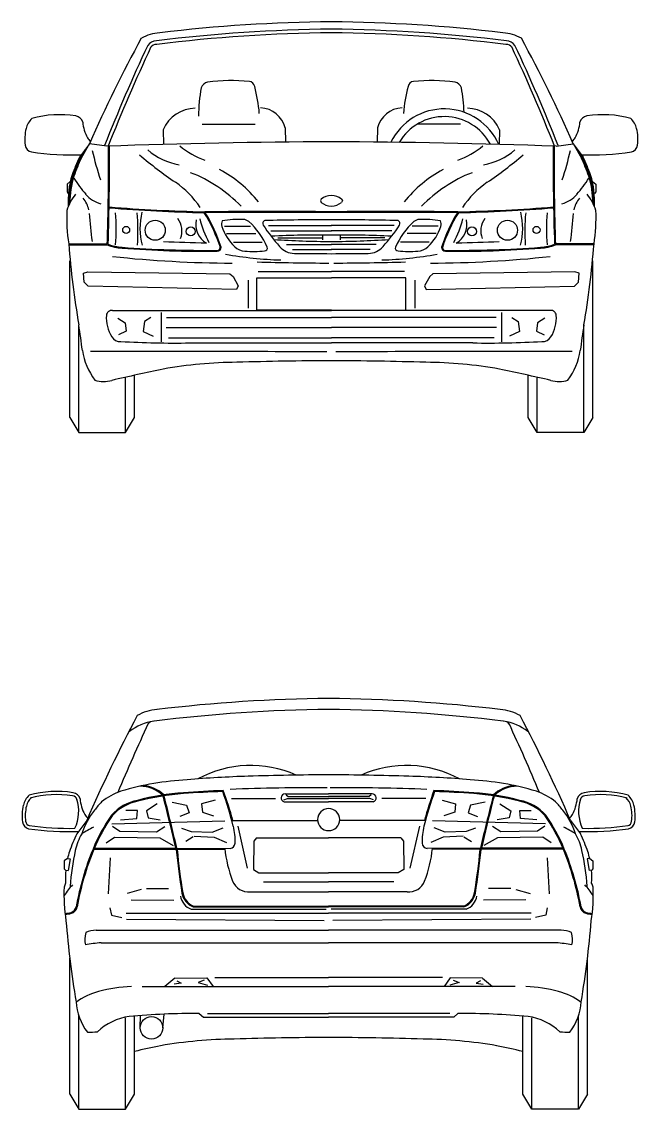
# Model space of a CAD drawing. Header units: millimetres. Extents: x -1 to 67.8, y -7.6 to 12.
# Drawn here: x 55.489 to 57.539, y 0.003 to 3.618 of the extents above; entities that cross this region are included whole.
import ezdxf

# ---------------------------------------------------------------- set-up
doc = ezdxf.new("R2010")
doc.units = ezdxf.units.MM

# ---------------------------------------------------------------- blocks, each defined once
blk = doc.blocks.new('2004 Saab 9-3 Cabrio - Front view')
for p, q in [((-0.4294, 1.0257), (-0.2534, 1.0257)), ((-0.1533, 1.0127), (-0.1527, 0.9657)), ((0.1533, 1.0127), (0.1527, 0.9657)), ((0.4294, 1.0257), (0.2861, 1.0257)), ((-0.559, 1.0068), (-0.5577, 0.9577)), ((0.559, 1.0068), (0.5577, 0.9577)), ((-0.8043, 0.9603), (-0.8374, 0.916)), ((-0.8185, 0.9413), (-0.8341, 0.9138)), ((-0.804, 0.9608), (-0.8315, 0.9123)), ((-0.7468, 0.9518), (-0.8043, 0.9603)), ((0.7468, 0.9518), (0.8043, 0.9603)), ((0.804, 0.9608), (0.8315, 0.9123)), ((0.8043, 0.9603), (0.8374, 0.916)), ((0.8185, 0.9413), (0.8341, 0.9138)), ((-0.8682, 0.8341), (-0.8787, 0.8257)), ((0.8682, 0.8341), (0.8787, 0.8257)), ((-0.8787, 0.8257), (-0.8787, 0.7998)), ((-0.8787, 0.7998), (-0.8745, 0.7949)), ((0.8787, 0.7998), (0.8745, 0.7949)), ((0.8787, 0.8257), (0.8787, 0.7998)), ((-0.0342, 0.7761), (-0.0366, 0.7715)), ((-0.0366, 0.7715), (-0.0342, 0.765)), ((0.0342, 0.7761), (0.0366, 0.7715)), ((0.0366, 0.7715), (0.0342, 0.765)), ((-0.2089, 0.6879), (0.0001, 0.6879)), ((0.2089, 0.6879), (-0.0001, 0.6879)), ((-0.3548, 0.6866), (-0.2686, 0.6866)), ((-0.3484, 0.6612), (-0.2515, 0.6612)), ((-0.2007, 0.6702), (0.0001, 0.6702)), ((-0.0294, 0.6536), (-0.0294, 0.6403)), ((0.2007, 0.6702), (-0.0001, 0.6702)), ((0.0294, 0.6536), (0.0294, 0.6403)), ((0.3484, 0.6612), (0.2515, 0.6612)), ((0.3548, 0.6866), (0.2686, 0.6866)), ((-0.8713, 0.627), (-0.745, 0.627)), ((-0.8713, 0.624), (-0.745, 0.624)), ((-0.325, 0.6328), (-0.23, 0.6328)), ((-0.1777, 0.6477), (-0.0294, 0.6477)), ((-0.1494, 0.6252), (0.0001, 0.6252)), ((0.1494, 0.6252), (-0.0001, 0.6252)), ((0.1777, 0.6477), (0.0294, 0.6477)), ((0.325, 0.6328), (0.23, 0.6328)), ((0.8713, 0.627), (0.745, 0.627)), ((0.8713, 0.624), (0.745, 0.624)), ((-0.1291, 0.6081), (0.0001, 0.6081)), ((0.1291, 0.6081), (-0.0001, 0.6081)), ((-0.8695, 0.57), (-0.8682, 0.5722)), ((-0.8695, 0.05), (-0.8695, 0.57)), ((0.8695, 0.57), (0.8682, 0.5722)), ((0.8695, 0.05), (0.8695, 0.57)), ((-0.8233, 0.5294), (-0.8089, 0.5348)), ((-0.8215, 0.4996), (-0.8233, 0.5294)), ((-0.8089, 0.5348), (-0.3377, 0.5276)), ((-0.3377, 0.5276), (-0.3269, 0.5186)), ((-0.3269, 0.5186), (-0.3098, 0.4879)), ((-0.277, 0.5068), (-0.277, 0.4132)), ((-0.2436, 0.5356), (0, 0.5356)), ((0.2436, 0.5356), (0, 0.5356)), ((0.277, 0.5068), (0.277, 0.4132)), ((0.3269, 0.5186), (0.3098, 0.4879)), ((0.3377, 0.5276), (0.3269, 0.5186)), ((0.8089, 0.5348), (0.3377, 0.5276)), ((0.8233, 0.5294), (0.8089, 0.5348)), ((0.8215, 0.4996), (0.8233, 0.5294)), ((-0.808, 0.487), (-0.8215, 0.4996)), ((-0.3152, 0.4753), (-0.808, 0.487)), ((-0.3098, 0.4879), (-0.3152, 0.4753)), ((0.3098, 0.4879), (0.3152, 0.4753)), ((0.3152, 0.4753), (0.808, 0.487)), ((0.808, 0.487), (0.8215, 0.4996)), ((-0.7275, 0.4059), (0, 0.4059)), ((-0.5661, 0.3986), (-0.5661, 0.3019)), ((0.7275, 0.4059), (0, 0.4059)), ((0.5661, 0.3986), (0.5661, 0.3019)), ((-0.7096, 0.3808), (-0.6854, 0.3647)), ((-0.6854, 0.3647), (-0.6822, 0.3365)), ((-0.6209, 0.3687), (-0.625, 0.3357)), ((-0.6, 0.3824), (-0.6209, 0.3687)), ((-0.5478, 0.3829), (0, 0.3829)), ((0.5478, 0.3829), (0, 0.3829)), ((0.6, 0.3824), (0.6209, 0.3687)), ((0.6209, 0.3687), (0.625, 0.3357)), ((0.6854, 0.3647), (0.6822, 0.3365)), ((0.7096, 0.3808), (0.6854, 0.3647)), ((-0.8395, 0), (-0.8395, 0.3566)), ((-0.6822, 0.3365), (-0.7072, 0.3252)), ((-0.625, 0.3357), (-0.5919, 0.3204)), ((-0.5495, 0.3496), (0, 0.3496)), ((0.5495, 0.3496), (0, 0.3496)), ((0.625, 0.3357), (0.5919, 0.3204)), ((0.6822, 0.3365), (0.7072, 0.3252)), ((0.8395, 0), (0.8395, 0.3566)), ((-0.5411, 0.3146), (0, 0.3146)), ((-0.4703, 0.2979), (0, 0.2979)), ((0.5411, 0.3146), (0, 0.3146)), ((0.4703, 0.2979), (0, 0.2979)), ((-0.6845, 0), (-0.6845, 0.1836)), ((-0.6545, 0.05), (-0.6545, 0.1904)), ((0.6545, 0.05), (0.6545, 0.1904)), ((0.6845, 0), (0.6845, 0.1836)), ((-0.8695, 0.05), (-0.8395, 0)), ((-0.6845, 0), (-0.6545, 0.05)), ((0.6845, 0), (0.6545, 0.05)), ((0.8695, 0.05), (0.8395, 0)), ((-0.8395, 0), (-0.6845, 0)), ((0.8395, 0), (0.6845, 0))]:
    blk.add_line(p, q)
for points in [[(0, 0.4069), (-0.2481, 0.4069), (-0.2481, 0.514), (0, 0.514)], [(0, 0.4069), (0.2481, 0.4069), (0.2481, 0.514), (0, 0.514)]]:
    blk.add_lwpolyline(points)
for centre, radius in [((-0.5854, 0.6725), 0.0334), ((0.5854, 0.6725), 0.0334), ((-0.682, 0.6738), 0.0116), ((-0.4673, 0.6686), 0.015), ((0.4673, 0.6686), 0.015), ((0.682, 0.6738), 0.0116)]:
    blk.add_circle(centre, radius)
for centre, radius, start, end in [((0.0538, -3.8541), 5.1955, 90.593, 97.0259), ((0.0488, -3.8495), 5.2155, 90.5364, 96.82), ((-0.0488, -3.8495), 5.2155, 83.18, 89.4636), ((-0.0538, -3.8541), 5.1955, 82.9741, 89.407), ((3.7824, -1.0776), 5.0191, 151.576, 156.0441), ((-0.5569, 1.1676), 0.1621, 94.819, 117.4408), ((-0.581, 1.2665), 0.0358, 91.1168, 145.1996), ((0.0538, -3.8541), 5.1836, 90.5944, 97.0259), ((-0.0538, -3.8541), 5.1836, 82.9741, 89.4056), ((0.5569, 1.1676), 0.1621, 62.5592, 85.181), ((0.581, 1.2665), 0.0358, 34.8004, 88.8832), ((-3.7824, -1.0776), 5.0191, 23.9559, 28.424), ((4.5807, -1.1482), 5.7339, 154.86841, 158.49331), ((4.5794, -1.1479), 5.7207, 154.8645, 158.4645), ((-0.581, 1.2665), 0.0239, 91.1168, 145.1996), ((0.581, 1.2665), 0.0239, 34.8004, 88.8832), ((-4.5794, -1.1479), 5.7207, 21.5355, 25.1355), ((-4.5807, -1.1482), 5.7339, 21.50669, 25.13159), ((-0.4044, 1.136), 0.0298, 104.1445, 159.3274), ((-0.3331, 0.5973), 0.573, 83.9327, 97.8845), ((-0.2747, 1.1471), 0.0202, 11.0951, 83.9327), ((0.2747, 1.1471), 0.0202, 96.0673, 168.9049), ((0.3331, 0.5973), 0.573, 82.1155, 96.0673), ((0.4044, 1.136), 0.0298, 20.6726, 75.8555), ((0.0673, 1.0522), 0.5085, 169.3024, 180.0595), ((-0.741, 1.021), 0.5032, 4.5817, 14.968), ((0.741, 1.021), 0.5032, 165.032, 175.4183), ((-0.0673, 1.0522), 0.5085, 1.4298, 10.6976), ((-0.9035, 0.7174), 0.3394, 80.8552, 105.701), ((-0.8542, 1.0238), 0.029, 16.4977, 80.8552), ((-0.4505, 0.96), 0.1182, 90.8529, 156.6642), ((-0.239, 0.9913), 0.0884, 13.9663, 87.3905), ((0.239, 0.9913), 0.0884, 92.6095, 166.0337), ((0.3755, 0.8786), 0.1975, 23.6346, 154.0264), ((0.3753, 0.8765), 0.1738, 28.1478, 149.5139), ((0.4505, 0.96), 0.1182, 23.3358, 89.1471), ((0.8542, 1.0238), 0.029, 99.1448, 163.5023), ((0.9035, 0.7174), 0.3394, 74.299, 99.1448), ((-0.9496, 0.995), 0.0671, 132.9784, 166.4661), ((-0.6912, 1.0448), 0.1358, 185.3701, 208.4307), ((0.6912, 1.0448), 0.1358, 331.5693, 354.6299), ((0.9496, 0.995), 0.0671, 13.5339, 47.0216), ((-0.8703, 0.9759), 0.1487, 166.4661, 187.7073), ((-0.7757, 0.999), 0.0396, 208.4307, 230.7814), ((0.7757, 0.999), 0.0396, 309.2186, 331.5693), ((0.8703, 0.9759), 0.1487, 352.2927, 13.5339), ((-0.99, 0.9597), 0.0279, 187.7073, 255.0367), ((0.144, -24.5686), 25.536, 90.32312, 91.9992), ((-8.108, 0.8817), 7.3675, 357.99595, 0.54738), ((-8.108, 0.8817), 7.3705, 358.01275, 0.54797), ((-0.3188, 1.1814), 0.2941, 230.9963, 249.8611), ((-0.144, -24.5686), 25.536, 88.0008, 89.67688), ((0.3188, 1.1814), 0.2941, 290.1389, 309.0037), ((8.108, 0.8817), 7.3705, 179.45203, 181.98725), ((8.108, 0.8817), 7.3675, 179.45262, 182.00405), ((0.99, 0.9597), 0.0279, 284.9633, 352.2927), ((-0.8592, 1.9389), 1.0156, 262.188, 271.7372), ((0.1969, 0.4549), 1.1324, 155.9744, 159.2309), ((0.2028, 0.4513), 1.1354, 155.9744, 159.2309), ((0.2028, 0.4513), 1.1324, 155.9744, 159.2309), ((0.1535, 1.1466), 0.9707, 192.3972, 198.3803), ((0.3395, 2.0772), 1.5121, 229.7604, 235.4392), ((-0.459, 1.1234), 0.2383, 230.5489, 258.6504), ((0.459, 1.1234), 0.2383, 281.3496, 309.4511), ((-0.3395, 2.0772), 1.5121, 304.5608, 310.2396), ((-0.1535, 1.1466), 0.9707, 341.6197, 347.6028), ((0.8592, 1.9389), 1.0156, 268.2628, 277.812), ((-0.2028, 0.4513), 1.1324, 20.7691, 24.0256), ((-0.2028, 0.4513), 1.1354, 20.7691, 24.0256), ((-0.1969, 0.4549), 1.1324, 20.7691, 24.0256), ((-0.5737, 0.4994), 0.426, 38.8767, 61.6505), ((0.5737, 0.4994), 0.426, 118.3495, 141.1233), ((-0.5853, 0.7705), 0.2896, 162.7253, 183.7001), ((-0.5795, 0.7668), 0.2926, 162.7253, 181.8944), ((-0.5795, 0.7668), 0.2896, 162.7253, 180.7515), ((-0.4299, 1.1192), 0.5062, 212.7415, 220.1941), ((-0.6971, 0.5724), 0.3151, 33.898, 55.4392), ((-0.6393, 0.4246), 0.4717, 44.0047, 68.6603), ((0.6393, 0.4246), 0.4717, 111.3397, 135.9953), ((0.6971, 0.5724), 0.3151, 124.5608, 146.102), ((0.4299, 1.1192), 0.5062, 319.8059, 327.2585), ((0.5795, 0.7668), 0.2896, 359.2485, 17.2747), ((0.5795, 0.7668), 0.2926, 358.1056, 17.2747), ((0.5853, 0.7705), 0.2896, 356.2999, 17.2747), ((-0.6849, 0.6696), 0.2065, 143.4182, 160.4297), ((-0.9007, 0.7189), 0.0971, 12.7214, 38.5212), ((-0.7415, 0.856), 0.0984, 220.1941, 255.5075), ((0, 0.7329), 0.055, 90, 128.3949), ((0, 0.8081), 0.055, 231.6051, 270), ((0, 0.7329), 0.055, 51.6051, 90), ((0, 0.8081), 0.055, 270, 308.3949), ((0.7415, 0.856), 0.0984, 284.4925, 319.8059), ((0.9007, 0.7189), 0.0971, 141.4788, 167.2786), ((0.6849, 0.6696), 0.2065, 19.5703, 36.5818), ((-0.2603, 0.7178), 0.6195, 178.0655, 188.4405), ((5.345, 1.3237), 6.1789, 185.52575, 186.39859), ((-0.2832, 6.5804), 5.8482, 265.53259, 268.65185), ((-0.2832, 6.5804), 5.8512, 265.53435, 268.63592), ((-1.2715, 0.6799), 0.5567, 354.2896, 5.248), ((-1.2306, 0.67), 0.5878, 355.4335, 5.9373), ((-0.4118, 0.6785), 0.2244, 166.0691, 194.3789), ((-0.8793, 0.4493), 0.5366, 18.0036, 31.6354), ((-0.1959, -21.7386), 22.4735, 89.5006, 90.57333), ((-0.1959, -21.7386), 22.4705, 89.5006, 90.56872), ((-0.8793, 0.4493), 0.5396, 18.0036, 31.4368), ((0.1959, -21.7386), 22.4735, 89.42667, 90.4994), ((0.1959, -21.7386), 22.4705, 89.43128, 90.4994), ((0.8793, 0.4493), 0.5396, 148.5632, 161.9964), ((0.8793, 0.4493), 0.5366, 148.3646, 161.9964), ((0.2832, 6.5804), 5.8482, 271.34815, 274.46741), ((0.2832, 6.5804), 5.8512, 271.36408, 274.46565), ((0.4118, 0.6785), 0.2244, 345.6211, 13.9309), ((1.2306, 0.67), 0.5878, 174.0627, 184.5665), ((1.2715, 0.6799), 0.5567, 174.752, 185.7104), ((-5.345, 1.3237), 6.1789, 353.60141, 354.47425), ((0.2603, 0.7178), 0.6195, 351.5595, 1.9345), ((-0.5681, 0.67), 0.0714, 339.4871, 35.8594), ((-0.3756, 0.6935), 0.0753, 169.876, 238.0853), ((-0.114, 0.7905), 0.3329, 193.8196, 208.4135), ((-0.3412, 0.6929), 0.024, 152.6404, 197.8243), ((-0.3065, 0.3857), 0.3231, 87.5703, 99.9679), ((-0.2942, 0.677), 0.0315, 51.3499, 87.5703), ((-0.4366, 0.5211), 0.2427, 23.037, 48.0847), ((-0.2166, 0.6944), 0.0115, 115.6701, 205.7192), ((0.4638, 1.1678), 0.8402, 214.7023, 220.8386), ((-0.0369, -6.6118), 7.3189, 89.71147, 91.44604), ((0.0369, -6.6118), 7.3189, 88.55396, 90.28853), ((-0.4638, 1.1678), 0.8402, 319.1614, 325.2977), ((0.4366, 0.5211), 0.2427, 131.9153, 156.963), ((0.2166, 0.6944), 0.0115, 334.2808, 64.3299), ((0.2942, 0.677), 0.0315, 92.4297, 128.6501), ((0.3065, 0.3857), 0.3231, 80.0321, 92.4297), ((0.3412, 0.6929), 0.024, 342.1757, 27.3596), ((0.114, 0.7905), 0.3329, 331.5865, 346.1804), ((0.3756, 0.6935), 0.0753, 301.9147, 10.124), ((0.5681, 0.67), 0.0714, 144.1406, 200.5129), ((-0.2098, 0.7351), 0.1619, 197.8243, 226.5772), ((-0.0219, -3.3717), 4.0284, 89.6882, 92.5333), ((0.0219, -3.3717), 4.0284, 87.4667, 90.3118), ((0.2098, 0.7351), 0.1619, 313.4228, 342.1757), ((2.3795, 0.8943), 3.2636, 184.7003, 189.4663), ((-0.683, 0.7871), 0.1745, 249.1657, 265.8134), ((-0.683, 0.7871), 0.1715, 249.8812, 265.8134), ((-0.4148, 4.3748), 3.7692, 265.7293, 270.5362), ((-5.2359, -157.6462), 158.3492, 88.255524, 88.307244), ((-0.3796, 0.6162), 0.0135, 270.5362, 359.415), ((-0.3796, 0.6162), 0.0105, 270.5362, 359.415), ((-0.2845, 0.6563), 0.0534, 226.5772, 266.7473), ((-0.2214, 0.6126), 0.0088, 267.9002, 23.037), ((0.0332, 4.483), 3.848, 266.6575, 269.5052), ((-0.1217, 0.6617), 0.0663, 220.8386, 268.9693), ((-0.0332, 4.483), 3.848, 270.4948, 273.3425), ((0.1217, 0.6617), 0.0663, 271.0307, 319.1614), ((0.2214, 0.6126), 0.0088, 156.963, 272.0998), ((0.2845, 0.6563), 0.0534, 273.2527, 313.4228), ((0.3796, 0.6162), 0.0135, 180.585, 269.4638), ((0.3796, 0.6162), 0.0105, 180.585, 269.4638), ((0.4148, 4.3748), 3.7692, 269.4638, 274.2707), ((5.2359, -157.6462), 158.3492, 91.692756, 91.744476), ((0.683, 0.7871), 0.1715, 274.1866, 290.1188), ((0.683, 0.7871), 0.1745, 274.1866, 290.8343), ((-2.3795, 0.8943), 3.2636, 350.5337, 355.2997), ((-0.32, 4.3777), 3.8142, 263.8728, 269.8486), ((-0.4148, 4.3748), 3.7722, 265.7293, 270.5362), ((-0.1304, 1.8372), 1.2639, 259.9263, 268.3117), ((-0.2602, 1.0837), 0.4815, 266.7473, 274.584), ((0.0512, 17.9916), 17.397, 269.42673, 269.83135), ((-0.0512, 17.9916), 17.397, 270.16865, 270.57327), ((0.1304, 1.8372), 1.2639, 271.6883, 280.0737), ((0.2602, 1.0837), 0.4815, 265.416, 273.2527), ((0.32, 4.3777), 3.8142, 270.1514, 276.1272), ((0.4148, 4.3748), 3.7722, 269.4638, 274.2707), ((0.0096, 9.1664), 8.6029, 268.29562, 269.87993), ((-0.0096, 9.1664), 8.6029, 270.12007, 271.70438), ((-0.7296, 0.3877), 0.0183, 83.3506, 173.5501), ((0.7296, 0.3877), 0.0183, 6.4499, 96.6494), ((-0.6188, 0.3837), 0.1292, 177.2766, 210.5154), ((0.6188, 0.3837), 0.1292, 329.4846, 2.7234), ((-2.6164, 0.0613), 1.8013, 6.7453, 9.4663), ((2.6164, 0.0613), 1.8013, 170.5337, 173.2547), ((-0.703, 0.334), 0.0314, 210.5154, 275.1621), ((-0.5211, 3.3486), 3.0511, 266.6357, 270.9542), ((0.5211, 3.3486), 3.0511, 269.0458, 273.3643), ((0.703, 0.334), 0.0314, 264.8379, 329.4846), ((-0.6075, 0.3069), 0.2227, 188.7764, 216.5688), ((-0.5936, -100.3892), 100.6588, 89.670758, 90.117998), ((0.5936, -100.3892), 100.6588, 89.882002, 90.329242), ((0.6075, 0.3069), 0.2227, 323.4312, 351.2236), ((-0.2981, -1.2922), 1.5258, 90.588, 99.8282), ((0.0393, -11.5621), 11.8008, 90.19092, 91.71468), ((-0.0393, -11.5621), 11.8008, 88.28532, 89.80908), ((0.2981, -1.2922), 1.5258, 80.1718, 89.412), ((1.4828, -9.4348), 9.8596, 101.94892, 102.96611), ((-1.4828, -9.4348), 9.8596, 77.03389, 78.05108), ((-0.7566, 0.265), 0.0956, 251.8677, 286.498), ((0.7566, 0.265), 0.0956, 253.502, 288.1323)]:
    blk.add_arc(centre, radius, start, end)
blk = doc.blocks.new('2004 Saab 9-3 Cabrio - Rear view')
for p, q in [((-0.5696, 1.015), (-0.6051, 0.9924)), ((-0.52, 1.0214), (-0.4721, 1.0106)), ((-0.3774, 1.0275), (-0.4222, 1.016)), ((-0.4222, 1.016), (-0.4191, 0.9877)), ((-0.3227, 1.0332), (-0.1766, 1.0332)), ((-0.1492, 1.029), (-0.1367, 1.0327)), ((-0.1481, 1.0223), (0, 1.0223)), ((-0.1448, 1.0485), (0, 1.0485)), ((-0.1411, 1.0452), (-0.135, 1.0394)), ((-0.1367, 1.0327), (0, 1.0327)), ((-0.135, 1.0394), (0, 1.0401)), ((0.1448, 1.0485), (0, 1.0485)), ((0.135, 1.0394), (0, 1.0401)), ((0.1367, 1.0327), (0, 1.0327)), ((0.1481, 1.0223), (0, 1.0223)), ((0.1411, 1.0452), (0.135, 1.0394)), ((0.1492, 1.029), (0.1367, 1.0327)), ((0.3227, 1.0332), (0.1766, 1.0332)), ((0.3774, 1.0275), (0.4222, 1.016)), ((0.4222, 1.016), (0.4191, 0.9877)), ((0.52, 1.0214), (0.4721, 1.0106)), ((0.5696, 1.015), (0.6051, 0.9924)), ((-0.6355, 0.9937), (-0.6737, 0.993)), ((-0.6381, 0.9672), (-0.6355, 0.9937)), ((-0.6051, 0.9924), (-0.6, 0.9685)), ((-0.4637, 0.9858), (-0.4943, 0.9731)), ((-0.4721, 1.0106), (-0.4637, 0.9858)), ((-0.4191, 0.9877), (-0.3827, 0.9755)), ((0.4191, 0.9877), (0.3827, 0.9755)), ((0.4721, 1.0106), (0.4637, 0.9858)), ((0.4637, 0.9858), (0.4943, 0.9731)), ((0.6051, 0.9924), (0.6, 0.9685)), ((0.6381, 0.9672), (0.6355, 0.9937)), ((0.6355, 0.9937), (0.6737, 0.993)), ((-0.8043, 0.9603), (-0.8374, 0.916)), ((-0.7204, 0.9491), (-0.3448, 0.9585)), ((-0.7187, 0.9413), (-0.6944, 0.9245)), ((-0.6918, 0.9627), (-0.6381, 0.9672)), ((-0.6, 0.9685), (-0.5599, 0.962)), ((-0.3217, 0.9602), (-0.0367, 0.9602)), ((-0.3023, 0.9407), (-0.2704, 0.8011)), ((0.3217, 0.9602), (0.0367, 0.9602)), ((0.3023, 0.9407), (0.2704, 0.8011)), ((0.7204, 0.9491), (0.3448, 0.9585)), ((0.6, 0.9685), (0.5599, 0.962)), ((0.6918, 0.9627), (0.6381, 0.9672)), ((0.7187, 0.9413), (0.6944, 0.9245)), ((0.8043, 0.9603), (0.8374, 0.916)), ((-0.7397, 0.8859), (-0.712, 0.9043)), ((-0.712, 0.9043), (-0.5616, 0.9026)), ((-0.6944, 0.9245), (-0.5726, 0.9228)), ((-0.5726, 0.9228), (-0.5448, 0.9396)), ((-0.4886, 0.9345), (-0.4575, 0.9236)), ((-0.4499, 0.906), (-0.4751, 0.89)), ((-0.4575, 0.9236), (-0.3877, 0.9211)), ((-0.4474, 0.9085), (-0.3802, 0.9052)), ((-0.3877, 0.9211), (-0.3508, 0.9362)), ((-0.3802, 0.9052), (-0.3399, 0.8867)), ((0.3802, 0.9052), (0.3399, 0.8867)), ((0.3877, 0.9211), (0.3508, 0.9362)), ((0.4474, 0.9085), (0.3802, 0.9052)), ((0.4575, 0.9236), (0.3877, 0.9211)), ((0.4499, 0.906), (0.4751, 0.89)), ((0.4886, 0.9345), (0.4575, 0.9236)), ((0.5726, 0.9228), (0.5448, 0.9396)), ((0.712, 0.9043), (0.5616, 0.9026)), ((0.6944, 0.9245), (0.5726, 0.9228)), ((0.7397, 0.8859), (0.712, 0.9043)), ((-0.7788, 0.8681), (-0.5075, 0.8676)), ((-0.5616, 0.9026), (-0.5163, 0.8766)), ((-0.2483, 0.8912), (-0.2501, 0.7975)), ((-0.2403, 0.9027), (-0.2483, 0.8912)), ((-0.2403, 0.9027), (0, 0.9027)), ((0.2403, 0.9027), (0, 0.9027)), ((0.2403, 0.9027), (0.2483, 0.8912)), ((0.2483, 0.8912), (0.2501, 0.7975)), ((0.7788, 0.8681), (0.5075, 0.8676)), ((0.5616, 0.9026), (0.5163, 0.8766)), ((-0.8682, 0.8341), (-0.8787, 0.8257)), ((-0.8682, 0.8341), (-0.859, 0.8324)), ((-0.859, 0.8324), (-0.8661, 0.7933)), ((-0.78, 0.8651), (-0.5068, 0.8646)), ((-0.7259, 0.8361), (-0.7327, 0.7165)), ((-0.5044, 0.8676), (-0.3271, 0.8673)), ((-0.5037, 0.8646), (-0.3449, 0.8644)), ((0.5044, 0.8676), (0.3271, 0.8673)), ((0.5037, 0.8646), (0.3449, 0.8644)), ((0.78, 0.8651), (0.5068, 0.8646)), ((0.7259, 0.8361), (0.7327, 0.7165)), ((0.8682, 0.8341), (0.859, 0.8324)), ((0.859, 0.8324), (0.8661, 0.7933)), ((0.8682, 0.8341), (0.8787, 0.8257)), ((-0.8787, 0.8257), (-0.8787, 0.7998)), ((-0.8787, 0.7998), (-0.8745, 0.7949)), ((-0.2501, 0.7975), (-0.2315, 0.786)), ((0.2501, 0.7975), (0.2315, 0.786)), ((0.8787, 0.7998), (0.8745, 0.7949)), ((0.8787, 0.8257), (0.8787, 0.7998)), ((-0.8745, 0.7949), (-0.8661, 0.7933)), ((-0.2315, 0.786), (0, 0.786)), ((0.2315, 0.786), (0, 0.786)), ((0.8745, 0.7949), (0.8661, 0.7933)), ((-0.6227, 0.7309), (-0.6697, 0.7175)), ((-0.6057, 0.734), (-0.5318, 0.734)), ((-0.2607, 0.7233), (0, 0.7233)), ((-0.2164, 0.756), (0, 0.756)), ((0.2164, 0.756), (0, 0.756)), ((0.2607, 0.7233), (0, 0.7233)), ((0.6057, 0.734), (0.5318, 0.734)), ((0.6227, 0.7309), (0.6697, 0.7175)), ((-0.656, 0.6964), (-0.5143, 0.6955)), ((0.656, 0.6964), (0.5143, 0.6955)), ((-0.7268, 0.6696), (-0.722, 0.6448)), ((-0.6732, 0.6515), (0, 0.6515)), ((-0.4569, 0.6651), (-0.008, 0.6651)), ((-0.4489, 0.6755), (0, 0.6755)), ((-0.4489, 0.6725), (0, 0.6725)), ((0.4489, 0.6755), (0, 0.6755)), ((0.4489, 0.6725), (0, 0.6725)), ((0.6732, 0.6515), (0, 0.6515)), ((0.4569, 0.6651), (0.008, 0.6651)), ((0.7268, 0.6696), (0.722, 0.6448)), ((-0.722, 0.6448), (-0.6876, 0.6371)), ((-0.6723, 0.6323), (-0.0144, 0.6275)), ((0.6723, 0.6323), (0.0144, 0.6275)), ((0.722, 0.6448), (0.6876, 0.6371)), ((-0.7729, 0.5951), (0, 0.5951)), ((0.7729, 0.5951), (0, 0.5951)), ((-0.7563, 0.5536), (0, 0.5536)), ((0.7563, 0.5536), (0, 0.5536)), ((-0.8605, 0.05), (-0.8605, 0.5026)), ((0.8605, 0.05), (0.8605, 0.5026)), ((-0.5115, 0.4355), (-0.5448, 0.4079)), ((-0.5115, 0.4355), (-0.4045, 0.4365)), ((-0.4045, 0.4365), (-0.3836, 0.4079)), ((-0.3787, 0.4384), (0, 0.4384)), ((0.3787, 0.4384), (0, 0.4384)), ((0.4045, 0.4365), (0.3836, 0.4079)), ((0.5115, 0.4355), (0.4045, 0.4365)), ((0.5115, 0.4355), (0.5448, 0.4079)), ((-0.6203, 0.4079), (0, 0.4079)), ((-0.4899, 0.4197), (-0.5137, 0.4156)), ((-0.5051, 0.4267), (-0.4899, 0.4197)), ((-0.4134, 0.4293), (-0.4342, 0.4217)), ((-0.4342, 0.4217), (-0.4028, 0.4131)), ((0.6203, 0.4079), (0, 0.4079)), ((0.4342, 0.4217), (0.4028, 0.4131)), ((0.4134, 0.4293), (0.4342, 0.4217)), ((0.5051, 0.4267), (0.4899, 0.4197)), ((0.4899, 0.4197), (0.5137, 0.4156)), ((-0.8305, 0), (-0.8305, 0.3106)), ((-0.6755, 0), (-0.6755, 0.3041)), ((-0.6455, 0.05), (-0.6455, 0.3091)), ((-0.6265, 0.2707), (-0.6249, 0.3115)), ((-0.5511, 0.2707), (-0.5469, 0.3161)), ((-0.43, 0.3187), (-0.4158, 0.3066)), ((-0.4158, 0.3066), (0, 0.3066)), ((-0.4031, 0.3185), (0, 0.3185)), ((0.4031, 0.3185), (0, 0.3185)), ((0.4158, 0.3066), (0, 0.3066)), ((0.43, 0.3187), (0.4158, 0.3066)), ((0.6455, 0.05), (0.6455, 0.3091)), ((0.6755, 0), (0.6755, 0.3041)), ((0.8305, 0), (0.8305, 0.3106)), ((-0.8605, 0.05), (-0.8305, 0)), ((-0.6755, 0), (-0.6455, 0.05)), ((0.6755, 0), (0.6455, 0.05)), ((0.8605, 0.05), (0.8305, 0)), ((-0.8305, 0), (-0.6755, 0)), ((0.8305, 0), (0.6755, 0))]:
    blk.add_line(p, q)
blk.add_circle((-0.5888, 0.2707), 0.0377)
for centre, radius, start, end in [((0.0488, -3.8495), 5.2155, 90.5364, 96.82), ((-0.0488, -3.8495), 5.2155, 83.18, 89.4636), ((3.9303, -1.1067), 5.1661, 152.1228, 156.4155), ((-0.5569, 1.1676), 0.1621, 94.819, 119.3318), ((0.0538, -3.8541), 5.1836, 90.5944, 97.0259), ((-0.0538, -3.8541), 5.1836, 82.9741, 89.4056), ((0.5569, 1.1676), 0.1621, 60.6682, 85.181), ((-3.9303, -1.1067), 5.1661, 23.5845, 27.8772), ((4.5794, -1.1479), 5.7207, 154.8645, 157.3663), ((-0.5593, 1.1259), 0.1658, 97.6728, 128.2052), ((-0.581, 1.2665), 0.0239, 91.1168, 145.1996), ((0.5593, 1.1259), 0.1658, 51.7948, 82.3272), ((0.581, 1.2665), 0.0239, 34.8004, 88.8832), ((-4.5794, -1.1479), 5.7207, 22.6337, 25.1355), ((-0.259, 0.7764), 0.3669, 65.7528, 118.6955), ((0.259, 0.7764), 0.3669, 61.3045, 114.2472), ((-0.4139, 0.1108), 0.9864, 93.2881, 106.2813), ((-0.1296, -3.0761), 4.1856, 91.882, 94.6715), ((0.0219, -7.686), 8.7979, 90.14252, 91.88198), ((-0.0219, -7.686), 8.7979, 88.11802, 89.85748), ((0.1296, -3.0761), 4.1856, 85.3285, 88.118), ((0.4139, 0.1108), 0.9864, 73.7187, 86.7119), ((-0.9035, 0.7174), 0.3394, 80.8552, 105.701), ((-0.8542, 1.0238), 0.029, 16.4977, 80.8552), ((-0.6093, 0.8344), 0.2376, 109.9722, 127.712), ((-0.4234, 0.2296), 0.825, 94.105, 104.8493), ((-0.4234, 0.2296), 0.822, 94.105, 104.8493), ((-0.6286, 0.9577), 0.1162, 48.4104, 89.2752), ((-0.6286, 0.9577), 0.1192, 47.2267, 84.017), ((-0.2319, -2.4394), 3.5009, 91.9356, 94.105), ((-0.2319, -2.4394), 3.4979, 91.9712, 94.105), ((-1.456, 0.6532), 1.1751, 14.2004, 20.066), ((-1.456, 0.6532), 1.1781, 15.103, 20.1718), ((-0.0392, -6.4255), 7.4945, 89.74007, 92.20033), ((0.0392, -6.4255), 7.4945, 87.79967, 90.25993), ((1.456, 0.6532), 1.1751, 159.934, 165.7996), ((1.456, 0.6532), 1.1781, 159.8282, 164.897), ((0.2319, -2.4394), 3.5009, 85.895, 88.0644), ((0.2319, -2.4394), 3.4979, 85.895, 88.0288), ((0.4234, 0.2296), 0.822, 75.1507, 85.895), ((0.4234, 0.2296), 0.825, 75.1507, 85.895), ((0.6286, 0.9577), 0.1192, 95.983, 132.7733), ((0.6286, 0.9577), 0.1162, 90.7248, 131.5896), ((0.6093, 0.8344), 0.2376, 52.288, 70.0278), ((0.8542, 1.0238), 0.029, 99.1448, 163.5023), ((0.9035, 0.7174), 0.3394, 74.299, 99.1448), ((-0.9496, 0.995), 0.0671, 132.9784, 166.4661), ((-0.9496, 0.995), 0.0566, 132.9784, 166.4661), ((-0.9035, 0.7174), 0.3288, 80.8552, 105.701), ((-0.8542, 1.0238), 0.0185, 16.4977, 80.8552), ((-0.9661, 0.9907), 0.1354, 335.2655, 17.3706), ((-0.6912, 1.0448), 0.1358, 185.3701, 208.4307), ((-0.3128, 0.6213), 0.5967, 137.7689, 141.2847), ((-0.6054, 0.874), 0.1559, 100.8995, 138.369), ((-0.6054, 0.874), 0.1529, 100.8995, 138.369), ((-4.0154, 0.1523), 3.5777, 14.0766, 14.3962), ((-4.0154, 0.1523), 3.5807, 14.0766, 14.3915), ((-10.4882, -1.4708), 10.2509, 13.18625, 14.07659), ((-10.4882, -1.4708), 10.2539, 13.15802, 14.07659), ((-0.1452, 1.0352), 0.0132, 88.2841, 257.4538), ((0.1452, 1.0352), 0.0132, 282.5462, 91.7159), ((10.4882, -1.4708), 10.2539, 165.92341, 166.84198), ((10.4882, -1.4708), 10.2509, 165.92341, 166.81375), ((4.0154, 0.1523), 3.5807, 165.6085, 165.9234), ((4.0154, 0.1523), 3.5777, 165.6038, 165.9234), ((0.6054, 0.874), 0.1529, 41.631, 79.1005), ((0.6054, 0.874), 0.1559, 41.631, 79.1005), ((0.3128, 0.6213), 0.5967, 38.7153, 42.2311), ((0.6912, 1.0448), 0.1358, 331.5693, 354.6299), ((0.9661, 0.9907), 0.1354, 162.6294, 204.7345), ((0.8542, 1.0238), 0.0185, 99.1448, 163.5023), ((0.9035, 0.7174), 0.3288, 74.299, 99.1448), ((0.9496, 0.995), 0.0566, 13.5339, 47.0216), ((0.9496, 0.995), 0.0671, 13.5339, 47.0216), ((-0.8703, 0.9759), 0.1487, 166.4661, 187.7073), ((-0.8703, 0.9759), 0.1382, 166.4661, 187.7073), ((-0.5854, 0.8398), 0.2473, 141.2847, 162.1762), ((-0.7757, 0.999), 0.0396, 208.4307, 230.7814), ((-0.2471, 0.6454), 0.5794, 145.0276, 157.7066), ((0, 0.9631), 0.0368, 90, 270), ((0, 0.9631), 0.0368, 270, 90), ((0.2471, 0.6454), 0.5794, 22.2934, 34.9724), ((0.5854, 0.8398), 0.2473, 17.8238, 38.7153), ((0.7757, 0.999), 0.0396, 309.2186, 331.5693), ((0.8703, 0.9759), 0.1382, 352.2927, 13.5339), ((0.8703, 0.9759), 0.1487, 352.2927, 13.5339), ((-0.99, 0.9597), 0.0279, 187.7073, 255.0367), ((-0.99, 0.9597), 0.0173, 187.7073, 255.0367), ((-0.8592, 1.9389), 1.005, 262.188, 270.9164), ((-0.2471, 0.6454), 0.5764, 145.0276, 157.7066), ((-0.5054, 0.8937), 0.1946, 357.2304, 14.2004), ((0.5054, 0.8937), 0.1946, 165.7996, 182.7696), ((0.2471, 0.6454), 0.5764, 22.2934, 34.9724), ((0.8592, 1.9389), 1.005, 269.0836, 277.812), ((0.99, 0.9597), 0.0173, 284.9633, 352.2927), ((0.99, 0.9597), 0.0279, 284.9633, 352.2927), ((-0.8592, 1.9389), 1.0156, 262.188, 271.5586), ((0.1969, 0.4549), 1.1324, 155.9744, 159.2309), ((-0.6571, 0.8205), 0.1893, 149.875, 167.7075), ((-0.6584, 0.6734), 0.2915, 114.9558, 123.8572), ((0.6584, 0.6734), 0.2915, 56.1428, 65.0442), ((0.6571, 0.8205), 0.1893, 12.2925, 30.125), ((0.8592, 1.9389), 1.0156, 268.4414, 277.812), ((-0.1969, 0.4549), 1.1324, 20.7691, 24.0256), ((-0.329, 0.8852), 0.018, 275.0823, 357.2304), ((0.329, 0.8852), 0.018, 182.7696, 264.9177), ((-0.5853, 0.7705), 0.2896, 162.7253, 167.3249), ((0.0344, 0.6698), 0.897, 167.7075, 175.4067), ((0.0887, 0.5077), 0.9424, 157.7066, 169.8776), ((0.0887, 0.5077), 0.9394, 157.7066, 169.8776), ((-10.4882, -1.4708), 10.2509, 13.15802, 13.16902), ((1.4292, 1.0417), 1.9439, 185.2706, 189.5617), ((1.4292, 1.0417), 1.9409, 185.2706, 189.5617), ((0.0723, 0.9101), 0.4197, 185.8475, 201.1589), ((-0.0723, 0.9101), 0.4197, 338.8411, 354.1525), ((-1.4292, 1.0417), 1.9409, 350.4383, 354.7294), ((-1.4292, 1.0417), 1.9439, 350.4383, 354.7294), ((10.4882, -1.4708), 10.2509, 166.83098, 166.84198), ((-0.0887, 0.5077), 0.9394, 10.1224, 22.2934), ((-0.0887, 0.5077), 0.9424, 10.1224, 22.2934), ((-0.0344, 0.6698), 0.897, 4.5933, 12.2925), ((0.5853, 0.7705), 0.2896, 12.6751, 17.2747), ((-0.5853, 0.7705), 0.2896, 175.1871, 183.7001), ((0.5853, 0.7705), 0.2896, 356.2999, 4.8129), ((-0.2603, 0.7178), 0.6195, 178.0655, 188.4405), ((-0.6849, 0.6696), 0.2065, 156.5381, 160.4297), ((-0.6552, 0.564), 0.2678, 137.0651, 146.7934), ((-0.267, 0.7788), 0.0559, 201.1589, 276.4477), ((0.267, 0.7788), 0.0559, 263.5523, 338.8411), ((0.6552, 0.564), 0.2678, 33.2066, 42.9349), ((0.2603, 0.7178), 0.6195, 351.5595, 1.9345), ((0.6849, 0.6696), 0.2065, 19.5703, 23.4619), ((-0.4365, 0.7183), 0.057, 189.5617, 249.0651), ((-0.4285, 0.7288), 0.06, 189.5617, 249.0651), ((-0.4285, 0.7288), 0.057, 189.5617, 249.0651), ((0.4285, 0.7288), 0.057, 290.9349, 350.4383), ((0.4285, 0.7288), 0.06, 290.9349, 350.4383), ((0.4365, 0.7183), 0.057, 290.9349, 350.4383), ((-0.8795, 0.7372), 0.086, 272.1846, 285.7999), ((-0.8795, 0.7372), 0.089, 272.324, 285.7999), ((-0.8626, 0.6775), 0.024, 285.7999, 350.1771), ((-0.8626, 0.6775), 0.027, 285.7999, 350.1771), ((0.8626, 0.6775), 0.027, 189.8229, 254.2001), ((0.8626, 0.6775), 0.024, 189.8229, 254.2001), ((0.8795, 0.7372), 0.089, 254.2001, 267.676), ((0.8795, 0.7372), 0.086, 254.2001, 267.8154), ((2.3795, 0.8943), 3.2636, 184.7003, 189.4663), ((-2.3795, 0.8943), 3.2636, 350.5337, 355.2997), ((-0.7227, 0.5638), 0.0877, 164.5275, 191.5193), ((-0.7732, 0.5178), 0.0773, 89.7669, 116.1004), ((0.7732, 0.5178), 0.0773, 63.8996, 90.2331), ((0.7227, 0.5638), 0.0877, 348.4807, 15.4725), ((-0.7236, 0.124), 0.4308, 94.36, 101.3871), ((0.7236, 0.124), 0.4308, 78.6129, 85.64), ((-0.6398, -0.0721), 0.4803, 91.8926, 105.0563), ((0.6398, -0.0721), 0.4803, 74.9437, 88.1074), ((-0.7069, 0.177), 0.2222, 105.0563, 126.6442), ((0.7069, 0.177), 0.2222, 53.3558, 74.9437), ((-0.6527, 0.3696), 0.1873, 183.6778, 217.103), ((0.6527, 0.3696), 0.1873, 322.897, 356.3222), ((-0.6368, 0.1189), 0.1913, 97.8331, 133.6449), ((-0.4299, -2.3217), 2.6404, 90.0023, 95.0625), ((0.4299, -2.3217), 2.6404, 84.9375, 89.9977), ((0.6368, 0.1189), 0.1913, 46.3551, 82.1669), ((-0.7932, 0.6073), 0.3508, 268.548, 273.9959), ((0.7932, 0.6073), 0.3508, 266.0041, 271.452), ((-0.2981, -1.2922), 1.5258, 90.588, 99.8282), ((0.0393, -11.5621), 11.8008, 90.19092, 91.71468), ((-0.0393, -11.5621), 11.8008, 88.28532, 89.80908), ((0.2981, -1.2922), 1.5258, 80.1718, 89.412), ((1.4828, -9.4348), 9.8596, 101.94892, 102.46581), ((-1.4828, -9.4348), 9.8596, 77.53419, 78.05108)]:
    blk.add_arc(centre, radius, start, end)

msp = doc.modelspace()

# ---------------------------------------------------------------- block references
for name, p in [('2004 Saab 9-3 Cabrio - Front view', (56.5184, 2.2527)), ('2004 Saab 9-3 Cabrio - Rear view', (56.5094, 0.0027))]:
    msp.add_blockref(name, p)

doc.saveas('drawing.dxf')
